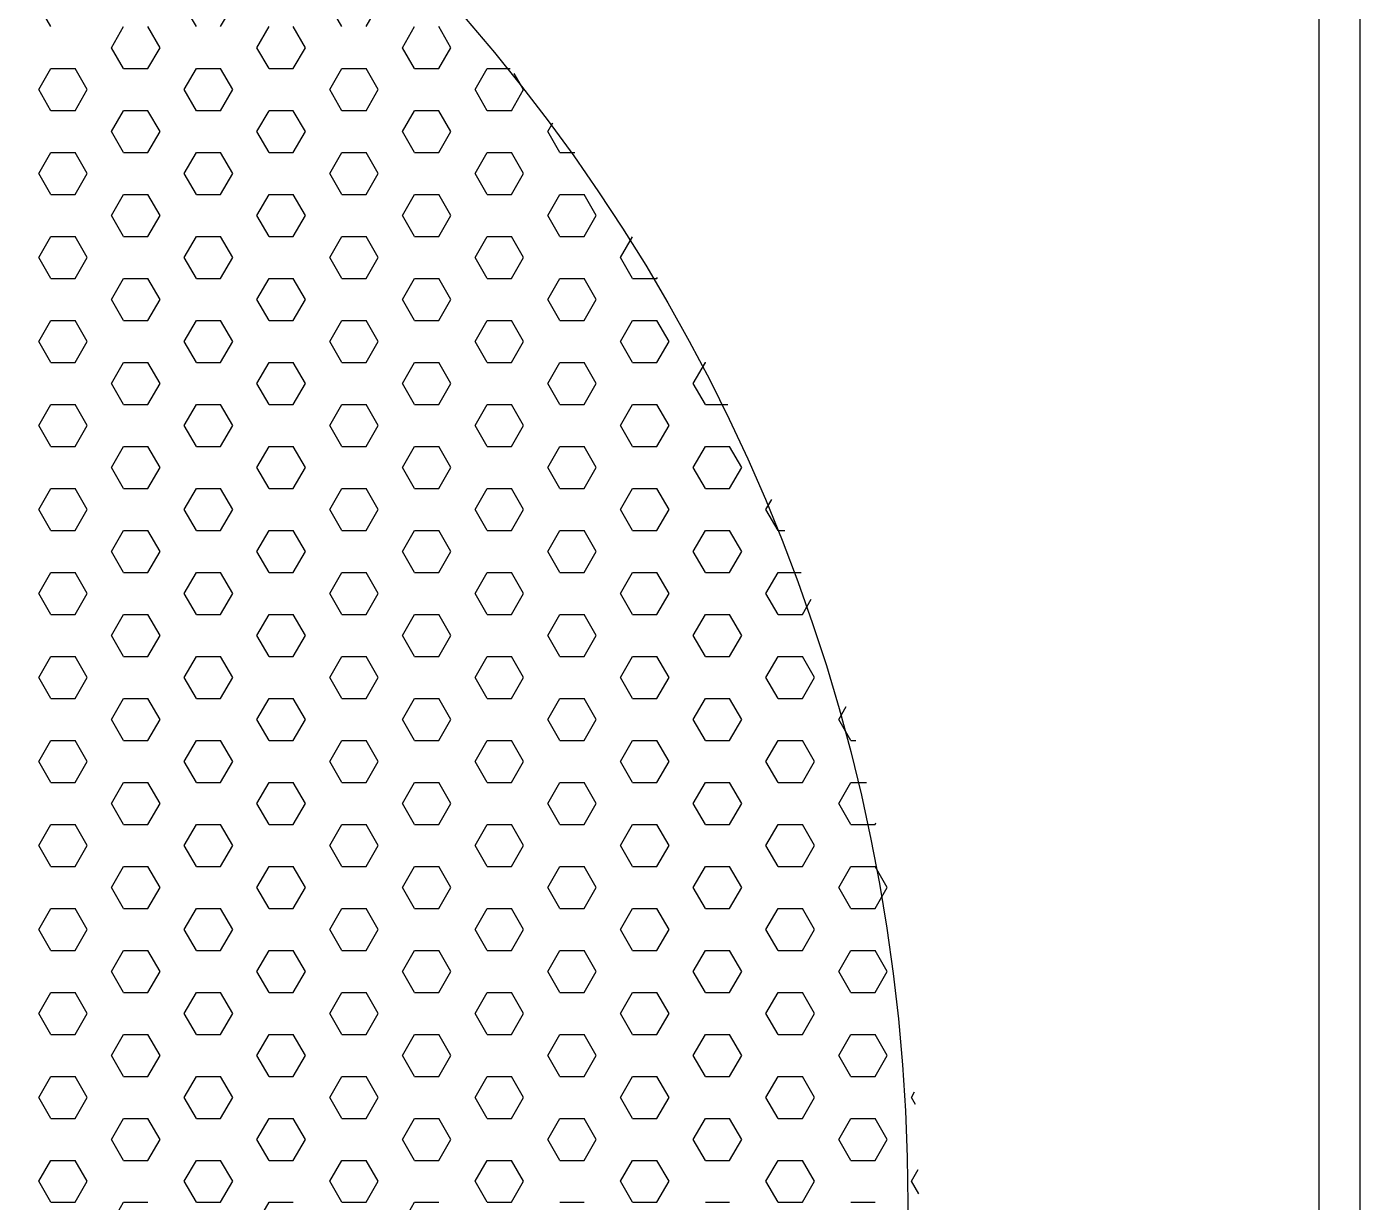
# Model space of a CAD drawing. Header units: millimetres. Extents: x 1464389 to 1998638, y -29162 to 256806.
# Drawn here: x 1540075.19 to 1540109.58, y 124775.66 to 124805.98 of the extents above; entities that cross this region are included whole.
import ezdxf

# ---------------------------------------------------------------- set-up
doc = ezdxf.new("R2010")
doc.units = ezdxf.units.MM
doc.header["$LTSCALE"] = 15
doc.layers.add('LS_DR_Washbasin', color=165, linetype='Continuous')

msp = doc.modelspace()

# ---------------------------------------------------------------- linework, layer by layer
at = {"layer": 'LS_DR_Washbasin'}
for p, q in [((1540109.58, 124717.277), (1540109.58, 124833.967)), ((1540108.515, 124718.343), (1540108.515, 124832.902))]:
    msp.add_line(p, q, dxfattribs=at)
at = {"layer": 'LS_DR_Washbasin', "linetype": 'Continuous'}
for p, q in [((1540075.818, 124805.976), (1540075.506, 124806.517)), ((1540079.568, 124805.976), (1540079.256, 124806.517)), ((1540080.193, 124805.976), (1540080.506, 124806.517)), ((1540083.318, 124805.976), (1540083.006, 124806.517)), ((1540083.943, 124805.976), (1540084.256, 124806.517)), ((1540077.381, 124805.434), (1540077.693, 124805.976)), ((1540078.631, 124805.434), (1540078.318, 124805.976)), ((1540081.131, 124805.434), (1540081.443, 124805.976)), ((1540082.381, 124805.434), (1540082.068, 124805.976)), ((1540084.881, 124805.434), (1540085.193, 124805.976)), ((1540086.131, 124805.434), (1540085.818, 124805.976)), ((1540077.693, 124804.893), (1540077.381, 124805.434)), ((1540078.318, 124804.893), (1540078.631, 124805.434)), ((1540081.443, 124804.893), (1540081.131, 124805.434)), ((1540082.068, 124804.893), (1540082.381, 124805.434)), ((1540085.193, 124804.893), (1540084.881, 124805.434)), ((1540085.818, 124804.893), (1540086.131, 124805.434)), ((1540075.506, 124804.352), (1540075.818, 124804.893)), ((1540075.818, 124804.893), (1540076.443, 124804.893)), ((1540076.756, 124804.352), (1540076.443, 124804.893)), ((1540077.693, 124804.893), (1540078.318, 124804.893)), ((1540079.256, 124804.352), (1540079.568, 124804.893)), ((1540079.568, 124804.893), (1540080.193, 124804.893)), ((1540080.506, 124804.352), (1540080.193, 124804.893)), ((1540081.443, 124804.893), (1540082.068, 124804.893)), ((1540083.006, 124804.352), (1540083.318, 124804.893)), ((1540083.318, 124804.893), (1540083.943, 124804.893)), ((1540084.256, 124804.352), (1540083.943, 124804.893)), ((1540085.193, 124804.893), (1540085.818, 124804.893)), ((1540086.756, 124804.352), (1540087.068, 124804.893)), ((1540087.068, 124804.893), (1540087.664, 124804.893)), ((1540088.006, 124804.352), (1540087.765, 124804.768)), ((1540075.818, 124803.81), (1540075.506, 124804.352)), ((1540076.443, 124803.81), (1540076.756, 124804.352)), ((1540079.568, 124803.81), (1540079.256, 124804.352)), ((1540080.193, 124803.81), (1540080.506, 124804.352)), ((1540083.318, 124803.81), (1540083.006, 124804.352)), ((1540083.943, 124803.81), (1540084.256, 124804.352)), ((1540087.068, 124803.81), (1540086.756, 124804.352)), ((1540087.693, 124803.81), (1540088.006, 124804.352)), ((1540075.818, 124803.811), (1540076.443, 124803.811)), ((1540077.381, 124803.269), (1540077.693, 124803.81)), ((1540077.693, 124803.811), (1540078.318, 124803.811)), ((1540078.631, 124803.269), (1540078.318, 124803.81)), ((1540079.568, 124803.811), (1540080.193, 124803.811)), ((1540081.131, 124803.269), (1540081.443, 124803.81)), ((1540081.443, 124803.811), (1540082.068, 124803.811)), ((1540082.381, 124803.269), (1540082.068, 124803.81)), ((1540083.318, 124803.811), (1540083.943, 124803.811)), ((1540084.881, 124803.269), (1540085.193, 124803.81)), ((1540085.193, 124803.811), (1540085.818, 124803.811)), ((1540086.131, 124803.269), (1540085.818, 124803.81)), ((1540087.068, 124803.811), (1540087.693, 124803.811)), ((1540088.631, 124803.269), (1540088.762, 124803.496)), ((1540077.693, 124802.728), (1540077.381, 124803.269)), ((1540078.318, 124802.728), (1540078.631, 124803.269)), ((1540081.443, 124802.728), (1540081.131, 124803.269)), ((1540082.068, 124802.728), (1540082.381, 124803.269)), ((1540085.193, 124802.728), (1540084.881, 124803.269)), ((1540085.818, 124802.728), (1540086.131, 124803.269)), ((1540088.943, 124802.728), (1540088.631, 124803.269)), ((1540075.506, 124802.187), (1540075.818, 124802.728)), ((1540075.818, 124802.728), (1540076.443, 124802.728)), ((1540076.756, 124802.187), (1540076.443, 124802.728)), ((1540077.693, 124802.728), (1540078.318, 124802.728)), ((1540079.256, 124802.187), (1540079.568, 124802.728)), ((1540079.568, 124802.728), (1540080.193, 124802.728)), ((1540080.506, 124802.187), (1540080.193, 124802.728)), ((1540081.443, 124802.728), (1540082.068, 124802.728)), ((1540083.006, 124802.187), (1540083.318, 124802.728)), ((1540083.318, 124802.728), (1540083.943, 124802.728)), ((1540084.256, 124802.187), (1540083.943, 124802.728)), ((1540085.193, 124802.728), (1540085.818, 124802.728)), ((1540086.756, 124802.187), (1540087.068, 124802.728)), ((1540087.068, 124802.728), (1540087.693, 124802.728)), ((1540088.006, 124802.187), (1540087.693, 124802.728)), ((1540088.943, 124802.728), (1540089.33, 124802.728)), ((1540075.818, 124801.645), (1540075.506, 124802.187)), ((1540076.443, 124801.645), (1540076.756, 124802.187)), ((1540079.568, 124801.645), (1540079.256, 124802.187)), ((1540080.193, 124801.645), (1540080.506, 124802.187)), ((1540083.318, 124801.645), (1540083.006, 124802.187)), ((1540083.943, 124801.645), (1540084.256, 124802.187)), ((1540087.068, 124801.645), (1540086.756, 124802.187)), ((1540087.693, 124801.645), (1540088.006, 124802.187)), ((1540075.818, 124801.645), (1540076.443, 124801.645)), ((1540077.381, 124801.104), (1540077.693, 124801.645)), ((1540077.693, 124801.645), (1540078.318, 124801.645)), ((1540078.631, 124801.104), (1540078.318, 124801.645)), ((1540079.568, 124801.645), (1540080.193, 124801.645)), ((1540081.131, 124801.104), (1540081.443, 124801.645)), ((1540081.443, 124801.645), (1540082.068, 124801.645)), ((1540082.381, 124801.104), (1540082.068, 124801.645)), ((1540083.318, 124801.645), (1540083.943, 124801.645)), ((1540084.881, 124801.104), (1540085.193, 124801.645)), ((1540085.193, 124801.645), (1540085.818, 124801.645)), ((1540086.131, 124801.104), (1540085.818, 124801.645)), ((1540087.068, 124801.645), (1540087.693, 124801.645)), ((1540088.631, 124801.104), (1540088.943, 124801.645)), ((1540088.943, 124801.645), (1540089.568, 124801.645)), ((1540089.881, 124801.104), (1540089.568, 124801.645)), ((1540077.693, 124800.563), (1540077.381, 124801.104)), ((1540078.318, 124800.563), (1540078.631, 124801.104)), ((1540081.443, 124800.563), (1540081.131, 124801.104)), ((1540082.068, 124800.563), (1540082.381, 124801.104)), ((1540085.193, 124800.563), (1540084.881, 124801.104)), ((1540085.818, 124800.563), (1540086.131, 124801.104)), ((1540088.943, 124800.563), (1540088.631, 124801.104)), ((1540089.568, 124800.563), (1540089.881, 124801.104)), ((1540075.506, 124800.022), (1540075.818, 124800.563)), ((1540075.818, 124800.563), (1540076.443, 124800.563)), ((1540076.756, 124800.022), (1540076.443, 124800.563)), ((1540077.693, 124800.563), (1540078.318, 124800.563)), ((1540079.256, 124800.022), (1540079.568, 124800.563)), ((1540079.568, 124800.563), (1540080.193, 124800.563)), ((1540080.506, 124800.022), (1540080.193, 124800.563)), ((1540081.443, 124800.563), (1540082.068, 124800.563)), ((1540083.006, 124800.022), (1540083.318, 124800.563)), ((1540083.318, 124800.563), (1540083.943, 124800.563)), ((1540084.256, 124800.022), (1540083.943, 124800.563)), ((1540085.193, 124800.563), (1540085.818, 124800.563)), ((1540086.756, 124800.022), (1540087.068, 124800.563)), ((1540087.068, 124800.563), (1540087.693, 124800.563)), ((1540088.006, 124800.022), (1540087.693, 124800.563)), ((1540088.943, 124800.563), (1540089.568, 124800.563)), ((1540090.506, 124800.022), (1540090.813, 124800.553)), ((1540075.818, 124799.48), (1540075.506, 124800.022)), ((1540076.443, 124799.48), (1540076.756, 124800.022)), ((1540079.568, 124799.48), (1540079.256, 124800.022)), ((1540080.193, 124799.48), (1540080.506, 124800.022)), ((1540083.318, 124799.48), (1540083.006, 124800.022)), ((1540083.943, 124799.48), (1540084.256, 124800.022)), ((1540087.068, 124799.48), (1540086.756, 124800.022)), ((1540087.693, 124799.48), (1540088.006, 124800.022)), ((1540090.818, 124799.48), (1540090.506, 124800.022)), ((1540091.443, 124799.48), (1540091.461, 124799.511)), ((1540075.818, 124799.48), (1540076.443, 124799.48)), ((1540077.381, 124798.939), (1540077.693, 124799.48)), ((1540077.693, 124799.48), (1540078.318, 124799.48)), ((1540078.631, 124798.939), (1540078.318, 124799.48)), ((1540079.568, 124799.48), (1540080.193, 124799.48)), ((1540081.131, 124798.939), (1540081.443, 124799.48)), ((1540081.443, 124799.48), (1540082.068, 124799.48)), ((1540082.381, 124798.939), (1540082.068, 124799.48)), ((1540083.318, 124799.48), (1540083.943, 124799.48)), ((1540084.881, 124798.939), (1540085.193, 124799.48)), ((1540085.193, 124799.48), (1540085.818, 124799.48)), ((1540086.131, 124798.939), (1540085.818, 124799.48)), ((1540087.068, 124799.48), (1540087.693, 124799.48)), ((1540088.631, 124798.939), (1540088.943, 124799.48)), ((1540088.943, 124799.48), (1540089.568, 124799.48)), ((1540089.881, 124798.939), (1540089.568, 124799.48)), ((1540090.818, 124799.48), (1540091.443, 124799.48)), ((1540077.693, 124798.398), (1540077.381, 124798.939)), ((1540078.318, 124798.398), (1540078.631, 124798.939)), ((1540081.443, 124798.398), (1540081.131, 124798.939)), ((1540082.068, 124798.398), (1540082.381, 124798.939)), ((1540085.193, 124798.398), (1540084.881, 124798.939)), ((1540085.818, 124798.398), (1540086.131, 124798.939)), ((1540088.943, 124798.398), (1540088.631, 124798.939)), ((1540089.568, 124798.398), (1540089.881, 124798.939)), ((1540075.506, 124797.857), (1540075.818, 124798.398)), ((1540075.818, 124798.398), (1540076.443, 124798.398)), ((1540076.756, 124797.857), (1540076.443, 124798.398)), ((1540077.693, 124798.398), (1540078.318, 124798.398)), ((1540079.256, 124797.857), (1540079.568, 124798.398)), ((1540079.568, 124798.398), (1540080.193, 124798.398)), ((1540080.506, 124797.857), (1540080.193, 124798.398)), ((1540081.443, 124798.398), (1540082.068, 124798.398)), ((1540083.006, 124797.857), (1540083.318, 124798.398)), ((1540083.318, 124798.398), (1540083.943, 124798.398)), ((1540084.256, 124797.857), (1540083.943, 124798.398)), ((1540085.193, 124798.398), (1540085.818, 124798.398)), ((1540086.756, 124797.857), (1540087.068, 124798.398)), ((1540087.068, 124798.398), (1540087.693, 124798.398)), ((1540088.006, 124797.857), (1540087.693, 124798.398)), ((1540088.943, 124798.398), (1540089.568, 124798.398)), ((1540090.506, 124797.857), (1540090.818, 124798.398)), ((1540090.818, 124798.398), (1540091.443, 124798.398)), ((1540091.756, 124797.857), (1540091.443, 124798.398)), ((1540075.818, 124797.315), (1540075.506, 124797.857)), ((1540076.443, 124797.315), (1540076.756, 124797.857)), ((1540079.568, 124797.315), (1540079.256, 124797.857)), ((1540080.193, 124797.315), (1540080.506, 124797.857)), ((1540083.318, 124797.315), (1540083.006, 124797.857)), ((1540083.943, 124797.315), (1540084.256, 124797.857)), ((1540087.068, 124797.315), (1540086.756, 124797.857)), ((1540087.693, 124797.315), (1540088.006, 124797.857)), ((1540090.818, 124797.315), (1540090.506, 124797.857)), ((1540091.443, 124797.315), (1540091.756, 124797.857)), ((1540075.818, 124797.315), (1540076.443, 124797.315)), ((1540077.381, 124796.774), (1540077.693, 124797.315)), ((1540077.693, 124797.315), (1540078.318, 124797.315)), ((1540078.631, 124796.774), (1540078.318, 124797.315)), ((1540079.568, 124797.315), (1540080.193, 124797.315)), ((1540081.131, 124796.774), (1540081.443, 124797.315)), ((1540081.443, 124797.315), (1540082.068, 124797.315)), ((1540082.381, 124796.774), (1540082.068, 124797.315)), ((1540083.318, 124797.315), (1540083.943, 124797.315)), ((1540084.881, 124796.774), (1540085.193, 124797.315)), ((1540085.193, 124797.315), (1540085.818, 124797.315)), ((1540086.131, 124796.774), (1540085.818, 124797.315)), ((1540087.068, 124797.315), (1540087.693, 124797.315)), ((1540088.631, 124796.774), (1540088.943, 124797.315)), ((1540088.943, 124797.315), (1540089.568, 124797.315)), ((1540089.881, 124796.774), (1540089.568, 124797.315)), ((1540090.818, 124797.315), (1540091.443, 124797.315)), ((1540092.381, 124796.774), (1540092.693, 124797.315)), ((1540092.693, 124797.315), (1540092.709, 124797.315)), ((1540077.693, 124796.233), (1540077.381, 124796.774)), ((1540078.318, 124796.233), (1540078.631, 124796.774)), ((1540081.443, 124796.233), (1540081.131, 124796.774)), ((1540082.068, 124796.233), (1540082.381, 124796.774)), ((1540085.193, 124796.233), (1540084.881, 124796.774)), ((1540085.818, 124796.233), (1540086.131, 124796.774)), ((1540088.943, 124796.233), (1540088.631, 124796.774)), ((1540089.568, 124796.233), (1540089.881, 124796.774)), ((1540092.693, 124796.233), (1540092.381, 124796.774)), ((1540075.506, 124795.691), (1540075.818, 124796.233)), ((1540075.818, 124796.233), (1540076.443, 124796.233)), ((1540076.756, 124795.691), (1540076.443, 124796.233)), ((1540077.693, 124796.233), (1540078.318, 124796.233)), ((1540079.256, 124795.691), (1540079.568, 124796.233)), ((1540079.568, 124796.233), (1540080.193, 124796.233)), ((1540080.506, 124795.691), (1540080.193, 124796.233)), ((1540081.443, 124796.233), (1540082.068, 124796.233)), ((1540083.006, 124795.691), (1540083.318, 124796.233)), ((1540083.318, 124796.233), (1540083.943, 124796.233)), ((1540084.256, 124795.691), (1540083.943, 124796.233)), ((1540085.193, 124796.233), (1540085.818, 124796.233)), ((1540086.756, 124795.691), (1540087.068, 124796.233)), ((1540087.068, 124796.233), (1540087.693, 124796.233)), ((1540088.006, 124795.691), (1540087.693, 124796.233)), ((1540088.943, 124796.233), (1540089.568, 124796.233)), ((1540090.506, 124795.691), (1540090.818, 124796.233)), ((1540090.818, 124796.233), (1540091.443, 124796.233)), ((1540091.756, 124795.691), (1540091.443, 124796.233)), ((1540092.693, 124796.233), (1540093.268, 124796.233)), ((1540075.818, 124795.15), (1540075.506, 124795.691)), ((1540076.443, 124795.15), (1540076.756, 124795.691)), ((1540079.568, 124795.15), (1540079.256, 124795.691)), ((1540080.193, 124795.15), (1540080.506, 124795.691)), ((1540083.318, 124795.15), (1540083.006, 124795.691)), ((1540083.943, 124795.15), (1540084.256, 124795.691)), ((1540087.068, 124795.15), (1540086.756, 124795.691)), ((1540087.693, 124795.15), (1540088.006, 124795.691)), ((1540090.818, 124795.15), (1540090.506, 124795.691)), ((1540091.443, 124795.15), (1540091.756, 124795.691)), ((1540075.818, 124795.15), (1540076.443, 124795.15)), ((1540077.381, 124794.609), (1540077.693, 124795.15)), ((1540077.693, 124795.15), (1540078.318, 124795.15)), ((1540078.631, 124794.609), (1540078.318, 124795.15)), ((1540079.568, 124795.15), (1540080.193, 124795.15)), ((1540081.131, 124794.609), (1540081.443, 124795.15)), ((1540081.443, 124795.15), (1540082.068, 124795.15)), ((1540082.381, 124794.609), (1540082.068, 124795.15)), ((1540083.318, 124795.15), (1540083.943, 124795.15)), ((1540084.881, 124794.609), (1540085.193, 124795.15)), ((1540085.193, 124795.15), (1540085.818, 124795.15)), ((1540086.131, 124794.609), (1540085.818, 124795.15)), ((1540087.068, 124795.15), (1540087.693, 124795.15)), ((1540088.631, 124794.609), (1540088.943, 124795.15)), ((1540088.943, 124795.15), (1540089.568, 124795.15)), ((1540089.881, 124794.609), (1540089.568, 124795.15)), ((1540090.818, 124795.15), (1540091.443, 124795.15)), ((1540092.381, 124794.609), (1540092.693, 124795.15)), ((1540092.693, 124795.15), (1540093.318, 124795.15)), ((1540093.631, 124794.609), (1540093.318, 124795.15)), ((1540077.693, 124794.068), (1540077.381, 124794.609)), ((1540078.318, 124794.068), (1540078.631, 124794.609)), ((1540081.443, 124794.068), (1540081.131, 124794.609)), ((1540082.068, 124794.068), (1540082.381, 124794.609)), ((1540085.193, 124794.068), (1540084.881, 124794.609)), ((1540085.818, 124794.068), (1540086.131, 124794.609)), ((1540088.943, 124794.068), (1540088.631, 124794.609)), ((1540089.568, 124794.068), (1540089.881, 124794.609)), ((1540092.693, 124794.068), (1540092.381, 124794.609)), ((1540093.318, 124794.068), (1540093.631, 124794.609)), ((1540075.506, 124793.526), (1540075.818, 124794.068)), ((1540075.818, 124794.068), (1540076.443, 124794.068)), ((1540076.756, 124793.526), (1540076.443, 124794.068)), ((1540077.693, 124794.068), (1540078.318, 124794.068)), ((1540079.256, 124793.526), (1540079.568, 124794.068)), ((1540079.568, 124794.068), (1540080.193, 124794.068)), ((1540080.506, 124793.526), (1540080.193, 124794.068)), ((1540081.443, 124794.068), (1540082.068, 124794.068)), ((1540083.006, 124793.526), (1540083.318, 124794.068)), ((1540083.318, 124794.068), (1540083.943, 124794.068)), ((1540084.256, 124793.526), (1540083.943, 124794.068)), ((1540085.193, 124794.068), (1540085.818, 124794.068)), ((1540086.756, 124793.526), (1540087.068, 124794.068)), ((1540087.068, 124794.068), (1540087.693, 124794.068)), ((1540088.006, 124793.526), (1540087.693, 124794.068)), ((1540088.943, 124794.068), (1540089.568, 124794.068)), ((1540090.506, 124793.526), (1540090.818, 124794.068)), ((1540090.818, 124794.068), (1540091.443, 124794.068)), ((1540091.756, 124793.526), (1540091.443, 124794.068)), ((1540092.693, 124794.068), (1540093.318, 124794.068)), ((1540094.256, 124793.526), (1540094.405, 124793.785)), ((1540075.818, 124792.985), (1540075.506, 124793.526)), ((1540076.443, 124792.985), (1540076.756, 124793.526)), ((1540079.568, 124792.985), (1540079.256, 124793.526)), ((1540080.193, 124792.985), (1540080.506, 124793.526)), ((1540083.318, 124792.985), (1540083.006, 124793.526)), ((1540083.943, 124792.985), (1540084.256, 124793.526)), ((1540087.068, 124792.985), (1540086.756, 124793.526)), ((1540087.693, 124792.985), (1540088.006, 124793.526)), ((1540090.818, 124792.985), (1540090.506, 124793.526)), ((1540091.443, 124792.985), (1540091.756, 124793.526)), ((1540094.568, 124792.985), (1540094.256, 124793.526)), ((1540075.818, 124792.985), (1540076.443, 124792.985)), ((1540077.381, 124792.444), (1540077.693, 124792.985)), ((1540077.693, 124792.985), (1540078.318, 124792.985)), ((1540078.631, 124792.444), (1540078.318, 124792.985)), ((1540079.568, 124792.985), (1540080.193, 124792.985)), ((1540081.131, 124792.444), (1540081.443, 124792.985)), ((1540081.443, 124792.985), (1540082.068, 124792.985)), ((1540082.381, 124792.444), (1540082.068, 124792.985)), ((1540083.318, 124792.985), (1540083.943, 124792.985)), ((1540084.881, 124792.444), (1540085.193, 124792.985)), ((1540085.193, 124792.985), (1540085.818, 124792.985)), ((1540086.131, 124792.444), (1540085.818, 124792.985)), ((1540087.068, 124792.985), (1540087.693, 124792.985)), ((1540088.631, 124792.444), (1540088.943, 124792.985)), ((1540088.943, 124792.985), (1540089.568, 124792.985)), ((1540089.881, 124792.444), (1540089.568, 124792.985)), ((1540090.818, 124792.985), (1540091.443, 124792.985)), ((1540092.381, 124792.444), (1540092.693, 124792.985)), ((1540092.693, 124792.985), (1540093.318, 124792.985)), ((1540093.631, 124792.444), (1540093.318, 124792.985)), ((1540094.568, 124792.985), (1540094.74, 124792.985)), ((1540077.693, 124791.903), (1540077.381, 124792.444)), ((1540078.318, 124791.903), (1540078.631, 124792.444)), ((1540081.443, 124791.903), (1540081.131, 124792.444)), ((1540082.068, 124791.903), (1540082.381, 124792.444)), ((1540085.193, 124791.903), (1540084.881, 124792.444)), ((1540085.818, 124791.903), (1540086.131, 124792.444)), ((1540088.943, 124791.903), (1540088.631, 124792.444)), ((1540089.568, 124791.903), (1540089.881, 124792.444)), ((1540092.693, 124791.903), (1540092.381, 124792.444)), ((1540093.318, 124791.903), (1540093.631, 124792.444)), ((1540075.506, 124791.361), (1540075.818, 124791.903)), ((1540075.818, 124791.903), (1540076.443, 124791.903)), ((1540076.756, 124791.361), (1540076.443, 124791.903)), ((1540077.693, 124791.903), (1540078.318, 124791.903)), ((1540079.256, 124791.361), (1540079.568, 124791.903)), ((1540079.568, 124791.903), (1540080.193, 124791.903)), ((1540080.506, 124791.361), (1540080.193, 124791.903)), ((1540081.443, 124791.903), (1540082.068, 124791.903)), ((1540083.006, 124791.361), (1540083.318, 124791.903)), ((1540083.318, 124791.903), (1540083.943, 124791.903)), ((1540084.256, 124791.361), (1540083.943, 124791.903)), ((1540085.193, 124791.903), (1540085.818, 124791.903)), ((1540086.756, 124791.361), (1540087.068, 124791.903)), ((1540087.068, 124791.903), (1540087.693, 124791.903)), ((1540088.006, 124791.361), (1540087.693, 124791.903)), ((1540088.943, 124791.903), (1540089.568, 124791.903)), ((1540090.506, 124791.361), (1540090.818, 124791.903)), ((1540090.818, 124791.903), (1540091.443, 124791.903)), ((1540091.756, 124791.361), (1540091.443, 124791.903)), ((1540092.693, 124791.903), (1540093.318, 124791.903)), ((1540094.256, 124791.361), (1540094.568, 124791.903)), ((1540094.568, 124791.903), (1540095.166, 124791.903)), ((1540075.818, 124790.82), (1540075.506, 124791.361)), ((1540076.443, 124790.82), (1540076.756, 124791.361)), ((1540079.568, 124790.82), (1540079.256, 124791.361)), ((1540080.193, 124790.82), (1540080.506, 124791.361)), ((1540083.318, 124790.82), (1540083.006, 124791.361)), ((1540083.943, 124790.82), (1540084.256, 124791.361)), ((1540087.068, 124790.82), (1540086.756, 124791.361)), ((1540087.693, 124790.82), (1540088.006, 124791.361)), ((1540090.818, 124790.82), (1540090.506, 124791.361)), ((1540091.443, 124790.82), (1540091.756, 124791.361)), ((1540094.568, 124790.82), (1540094.256, 124791.361)), ((1540095.193, 124790.82), (1540095.421, 124791.214)), ((1540075.818, 124790.82), (1540076.443, 124790.82)), ((1540077.381, 124790.279), (1540077.693, 124790.82)), ((1540077.693, 124790.82), (1540078.318, 124790.82)), ((1540078.631, 124790.279), (1540078.318, 124790.82)), ((1540079.568, 124790.82), (1540080.193, 124790.82)), ((1540081.131, 124790.279), (1540081.443, 124790.82)), ((1540081.443, 124790.82), (1540082.068, 124790.82)), ((1540082.381, 124790.279), (1540082.068, 124790.82)), ((1540083.318, 124790.82), (1540083.943, 124790.82)), ((1540084.881, 124790.279), (1540085.193, 124790.82)), ((1540085.193, 124790.82), (1540085.818, 124790.82)), ((1540086.131, 124790.279), (1540085.818, 124790.82)), ((1540087.068, 124790.82), (1540087.693, 124790.82)), ((1540088.631, 124790.279), (1540088.943, 124790.82)), ((1540088.943, 124790.82), (1540089.568, 124790.82)), ((1540089.881, 124790.279), (1540089.568, 124790.82)), ((1540090.818, 124790.82), (1540091.443, 124790.82)), ((1540092.381, 124790.279), (1540092.693, 124790.82)), ((1540092.693, 124790.82), (1540093.318, 124790.82)), ((1540093.631, 124790.279), (1540093.318, 124790.82)), ((1540094.568, 124790.82), (1540095.193, 124790.82)), ((1540077.693, 124789.738), (1540077.381, 124790.279)), ((1540078.318, 124789.738), (1540078.631, 124790.279)), ((1540081.443, 124789.738), (1540081.131, 124790.279)), ((1540082.068, 124789.738), (1540082.381, 124790.279)), ((1540085.193, 124789.738), (1540084.881, 124790.279)), ((1540085.818, 124789.738), (1540086.131, 124790.279)), ((1540088.943, 124789.738), (1540088.631, 124790.279)), ((1540089.568, 124789.738), (1540089.881, 124790.279)), ((1540092.693, 124789.738), (1540092.381, 124790.279)), ((1540093.318, 124789.738), (1540093.631, 124790.279)), ((1540075.506, 124789.196), (1540075.818, 124789.738)), ((1540075.818, 124789.738), (1540076.443, 124789.738)), ((1540076.756, 124789.196), (1540076.443, 124789.738)), ((1540077.693, 124789.738), (1540078.318, 124789.738)), ((1540079.256, 124789.196), (1540079.568, 124789.738)), ((1540079.568, 124789.738), (1540080.193, 124789.738)), ((1540080.506, 124789.196), (1540080.193, 124789.738)), ((1540081.443, 124789.738), (1540082.068, 124789.738)), ((1540083.006, 124789.196), (1540083.318, 124789.738)), ((1540083.318, 124789.738), (1540083.943, 124789.738)), ((1540084.256, 124789.196), (1540083.943, 124789.738)), ((1540085.193, 124789.738), (1540085.818, 124789.738)), ((1540086.756, 124789.196), (1540087.068, 124789.738)), ((1540087.068, 124789.738), (1540087.693, 124789.738)), ((1540088.006, 124789.196), (1540087.693, 124789.738)), ((1540088.943, 124789.738), (1540089.568, 124789.738)), ((1540090.506, 124789.196), (1540090.818, 124789.738)), ((1540090.818, 124789.738), (1540091.443, 124789.738)), ((1540091.756, 124789.196), (1540091.443, 124789.738)), ((1540092.693, 124789.738), (1540093.318, 124789.738)), ((1540094.256, 124789.196), (1540094.568, 124789.738)), ((1540094.568, 124789.738), (1540095.193, 124789.738)), ((1540095.506, 124789.196), (1540095.193, 124789.738)), ((1540075.818, 124788.655), (1540075.506, 124789.196)), ((1540076.443, 124788.655), (1540076.756, 124789.196)), ((1540079.568, 124788.655), (1540079.256, 124789.196)), ((1540080.193, 124788.655), (1540080.506, 124789.196)), ((1540083.318, 124788.655), (1540083.006, 124789.196)), ((1540083.943, 124788.655), (1540084.256, 124789.196)), ((1540087.068, 124788.655), (1540086.756, 124789.196)), ((1540087.693, 124788.655), (1540088.006, 124789.196)), ((1540090.818, 124788.655), (1540090.506, 124789.196)), ((1540091.443, 124788.655), (1540091.756, 124789.196)), ((1540094.568, 124788.655), (1540094.256, 124789.196)), ((1540095.193, 124788.655), (1540095.506, 124789.196)), ((1540075.818, 124788.655), (1540076.443, 124788.655)), ((1540077.381, 124788.114), (1540077.693, 124788.655)), ((1540077.693, 124788.655), (1540078.318, 124788.655)), ((1540078.631, 124788.114), (1540078.318, 124788.655)), ((1540079.568, 124788.655), (1540080.193, 124788.655)), ((1540081.131, 124788.114), (1540081.443, 124788.655)), ((1540081.443, 124788.655), (1540082.068, 124788.655)), ((1540082.381, 124788.114), (1540082.068, 124788.655)), ((1540083.318, 124788.655), (1540083.943, 124788.655)), ((1540084.881, 124788.114), (1540085.193, 124788.655)), ((1540085.193, 124788.655), (1540085.818, 124788.655)), ((1540086.131, 124788.114), (1540085.818, 124788.655)), ((1540087.068, 124788.655), (1540087.693, 124788.655)), ((1540088.631, 124788.114), (1540088.943, 124788.655)), ((1540088.943, 124788.655), (1540089.568, 124788.655)), ((1540089.881, 124788.114), (1540089.568, 124788.655)), ((1540090.818, 124788.655), (1540091.443, 124788.655)), ((1540092.381, 124788.114), (1540092.693, 124788.655)), ((1540092.693, 124788.655), (1540093.318, 124788.655)), ((1540093.631, 124788.114), (1540093.318, 124788.655)), ((1540094.568, 124788.655), (1540095.193, 124788.655)), ((1540096.131, 124788.114), (1540096.323, 124788.447)), ((1540077.693, 124787.573), (1540077.381, 124788.114)), ((1540078.318, 124787.573), (1540078.631, 124788.114)), ((1540081.443, 124787.573), (1540081.131, 124788.114)), ((1540082.068, 124787.573), (1540082.381, 124788.114)), ((1540085.193, 124787.573), (1540084.881, 124788.114)), ((1540085.818, 124787.573), (1540086.131, 124788.114)), ((1540088.943, 124787.573), (1540088.631, 124788.114)), ((1540089.568, 124787.573), (1540089.881, 124788.114)), ((1540092.693, 124787.573), (1540092.381, 124788.114)), ((1540093.318, 124787.573), (1540093.631, 124788.114)), ((1540096.443, 124787.573), (1540096.131, 124788.114)), ((1540075.506, 124787.031), (1540075.818, 124787.573)), ((1540075.818, 124787.573), (1540076.443, 124787.573)), ((1540076.756, 124787.031), (1540076.443, 124787.573)), ((1540077.693, 124787.573), (1540078.318, 124787.573)), ((1540079.256, 124787.031), (1540079.568, 124787.573)), ((1540079.568, 124787.573), (1540080.193, 124787.573)), ((1540080.506, 124787.031), (1540080.193, 124787.573)), ((1540081.443, 124787.573), (1540082.068, 124787.573)), ((1540083.006, 124787.031), (1540083.318, 124787.573)), ((1540083.318, 124787.573), (1540083.943, 124787.573)), ((1540084.256, 124787.031), (1540083.943, 124787.573)), ((1540085.193, 124787.573), (1540085.818, 124787.573)), ((1540086.756, 124787.031), (1540087.068, 124787.573)), ((1540087.068, 124787.573), (1540087.693, 124787.573)), ((1540088.006, 124787.031), (1540087.693, 124787.573)), ((1540088.943, 124787.573), (1540089.568, 124787.573)), ((1540090.506, 124787.031), (1540090.818, 124787.573)), ((1540090.818, 124787.573), (1540091.443, 124787.573)), ((1540091.756, 124787.031), (1540091.443, 124787.573)), ((1540092.693, 124787.573), (1540093.318, 124787.573)), ((1540094.256, 124787.031), (1540094.568, 124787.573)), ((1540094.568, 124787.573), (1540095.193, 124787.573)), ((1540095.506, 124787.031), (1540095.193, 124787.573)), ((1540096.443, 124787.573), (1540096.57, 124787.573)), ((1540075.818, 124786.49), (1540075.506, 124787.031)), ((1540076.443, 124786.49), (1540076.756, 124787.031)), ((1540079.568, 124786.49), (1540079.256, 124787.031)), ((1540080.193, 124786.49), (1540080.506, 124787.031)), ((1540083.318, 124786.49), (1540083.006, 124787.031)), ((1540083.943, 124786.49), (1540084.256, 124787.031)), ((1540087.068, 124786.49), (1540086.756, 124787.031)), ((1540087.693, 124786.49), (1540088.006, 124787.031)), ((1540090.818, 124786.49), (1540090.506, 124787.031)), ((1540091.443, 124786.49), (1540091.756, 124787.031)), ((1540094.568, 124786.49), (1540094.256, 124787.031)), ((1540095.193, 124786.49), (1540095.506, 124787.031)), ((1540075.818, 124786.49), (1540076.443, 124786.49)), ((1540077.381, 124785.949), (1540077.693, 124786.49)), ((1540077.693, 124786.49), (1540078.318, 124786.49)), ((1540078.631, 124785.949), (1540078.318, 124786.49)), ((1540079.568, 124786.49), (1540080.193, 124786.49)), ((1540081.131, 124785.949), (1540081.443, 124786.49)), ((1540081.443, 124786.49), (1540082.068, 124786.49)), ((1540082.381, 124785.949), (1540082.068, 124786.49)), ((1540083.318, 124786.49), (1540083.943, 124786.49)), ((1540084.881, 124785.949), (1540085.193, 124786.49)), ((1540085.193, 124786.49), (1540085.818, 124786.49)), ((1540086.131, 124785.949), (1540085.818, 124786.49)), ((1540087.068, 124786.49), (1540087.693, 124786.49)), ((1540088.631, 124785.949), (1540088.943, 124786.49)), ((1540088.943, 124786.49), (1540089.568, 124786.49)), ((1540089.881, 124785.949), (1540089.568, 124786.49)), ((1540090.818, 124786.49), (1540091.443, 124786.49)), ((1540092.381, 124785.949), (1540092.693, 124786.49)), ((1540092.693, 124786.49), (1540093.318, 124786.49)), ((1540093.631, 124785.949), (1540093.318, 124786.49)), ((1540094.568, 124786.49), (1540095.193, 124786.49)), ((1540096.131, 124785.949), (1540096.443, 124786.49)), ((1540096.443, 124786.49), (1540096.849, 124786.49)), ((1540077.693, 124785.407), (1540077.381, 124785.949)), ((1540078.318, 124785.407), (1540078.631, 124785.949)), ((1540081.443, 124785.407), (1540081.131, 124785.949)), ((1540082.068, 124785.407), (1540082.381, 124785.949)), ((1540085.193, 124785.407), (1540084.881, 124785.949)), ((1540085.818, 124785.407), (1540086.131, 124785.949)), ((1540088.943, 124785.407), (1540088.631, 124785.949)), ((1540089.568, 124785.407), (1540089.881, 124785.949)), ((1540092.693, 124785.407), (1540092.381, 124785.949)), ((1540093.318, 124785.407), (1540093.631, 124785.949)), ((1540096.443, 124785.407), (1540096.131, 124785.949)), ((1540075.506, 124784.866), (1540075.818, 124785.407)), ((1540075.818, 124785.407), (1540076.443, 124785.407)), ((1540076.756, 124784.866), (1540076.443, 124785.407)), ((1540077.693, 124785.407), (1540078.318, 124785.407)), ((1540079.256, 124784.866), (1540079.568, 124785.407)), ((1540079.568, 124785.407), (1540080.193, 124785.407)), ((1540080.506, 124784.866), (1540080.193, 124785.407)), ((1540081.443, 124785.407), (1540082.068, 124785.407)), ((1540083.006, 124784.866), (1540083.318, 124785.407)), ((1540083.318, 124785.407), (1540083.943, 124785.407)), ((1540084.256, 124784.866), (1540083.943, 124785.407)), ((1540085.193, 124785.407), (1540085.818, 124785.407)), ((1540086.756, 124784.866), (1540087.068, 124785.407)), ((1540087.068, 124785.407), (1540087.693, 124785.407)), ((1540088.006, 124784.866), (1540087.693, 124785.407)), ((1540088.943, 124785.407), (1540089.568, 124785.407)), ((1540090.506, 124784.866), (1540090.818, 124785.407)), ((1540090.818, 124785.407), (1540091.443, 124785.407)), ((1540091.756, 124784.866), (1540091.443, 124785.407)), ((1540092.693, 124785.407), (1540093.318, 124785.407)), ((1540094.256, 124784.866), (1540094.568, 124785.407)), ((1540094.568, 124785.407), (1540095.193, 124785.407)), ((1540095.506, 124784.866), (1540095.193, 124785.407)), ((1540096.443, 124785.407), (1540097.068, 124785.407)), ((1540097.068, 124785.407), (1540097.092, 124785.449)), ((1540075.818, 124784.325), (1540075.506, 124784.866)), ((1540076.443, 124784.325), (1540076.756, 124784.866)), ((1540079.568, 124784.325), (1540079.256, 124784.866)), ((1540080.193, 124784.325), (1540080.506, 124784.866)), ((1540083.318, 124784.325), (1540083.006, 124784.866)), ((1540083.943, 124784.325), (1540084.256, 124784.866)), ((1540087.068, 124784.325), (1540086.756, 124784.866)), ((1540087.693, 124784.325), (1540088.006, 124784.866)), ((1540090.818, 124784.325), (1540090.506, 124784.866)), ((1540091.443, 124784.325), (1540091.756, 124784.866)), ((1540094.568, 124784.325), (1540094.256, 124784.866)), ((1540095.193, 124784.325), (1540095.506, 124784.866)), ((1540075.818, 124784.325), (1540076.443, 124784.325)), ((1540077.381, 124783.784), (1540077.693, 124784.325)), ((1540077.693, 124784.325), (1540078.318, 124784.325)), ((1540078.631, 124783.784), (1540078.318, 124784.325)), ((1540079.568, 124784.325), (1540080.193, 124784.325)), ((1540081.131, 124783.784), (1540081.443, 124784.325)), ((1540081.443, 124784.325), (1540082.068, 124784.325)), ((1540082.381, 124783.784), (1540082.068, 124784.325)), ((1540083.318, 124784.325), (1540083.943, 124784.325)), ((1540084.881, 124783.784), (1540085.193, 124784.325)), ((1540085.193, 124784.325), (1540085.818, 124784.325)), ((1540086.131, 124783.784), (1540085.818, 124784.325)), ((1540087.068, 124784.325), (1540087.693, 124784.325)), ((1540088.631, 124783.784), (1540088.943, 124784.325)), ((1540088.943, 124784.325), (1540089.568, 124784.325)), ((1540089.881, 124783.784), (1540089.568, 124784.325)), ((1540090.818, 124784.325), (1540091.443, 124784.325)), ((1540092.381, 124783.784), (1540092.693, 124784.325)), ((1540092.693, 124784.325), (1540093.318, 124784.325)), ((1540093.631, 124783.784), (1540093.318, 124784.325)), ((1540094.568, 124784.325), (1540095.193, 124784.325)), ((1540096.131, 124783.784), (1540096.443, 124784.325)), ((1540096.443, 124784.325), (1540097.068, 124784.325)), ((1540097.381, 124783.784), (1540097.068, 124784.325)), ((1540077.693, 124783.242), (1540077.381, 124783.784)), ((1540078.318, 124783.242), (1540078.631, 124783.784)), ((1540081.443, 124783.242), (1540081.131, 124783.784)), ((1540082.068, 124783.242), (1540082.381, 124783.784)), ((1540085.193, 124783.242), (1540084.881, 124783.784)), ((1540085.818, 124783.242), (1540086.131, 124783.784)), ((1540088.943, 124783.242), (1540088.631, 124783.784)), ((1540089.568, 124783.242), (1540089.881, 124783.784)), ((1540092.693, 124783.242), (1540092.381, 124783.784)), ((1540093.318, 124783.242), (1540093.631, 124783.784)), ((1540096.443, 124783.242), (1540096.131, 124783.784)), ((1540097.068, 124783.242), (1540097.381, 124783.784)), ((1540075.506, 124782.701), (1540075.818, 124783.242)), ((1540075.818, 124783.242), (1540076.443, 124783.242)), ((1540076.756, 124782.701), (1540076.443, 124783.242)), ((1540077.693, 124783.242), (1540078.318, 124783.242)), ((1540079.256, 124782.701), (1540079.568, 124783.242)), ((1540079.568, 124783.242), (1540080.193, 124783.242)), ((1540080.506, 124782.701), (1540080.193, 124783.242)), ((1540081.443, 124783.242), (1540082.068, 124783.242)), ((1540083.006, 124782.701), (1540083.318, 124783.242)), ((1540083.318, 124783.242), (1540083.943, 124783.242)), ((1540084.256, 124782.701), (1540083.943, 124783.242)), ((1540085.193, 124783.242), (1540085.818, 124783.242)), ((1540086.756, 124782.701), (1540087.068, 124783.242)), ((1540087.068, 124783.242), (1540087.693, 124783.242)), ((1540088.006, 124782.701), (1540087.693, 124783.242)), ((1540088.943, 124783.242), (1540089.568, 124783.242)), ((1540090.506, 124782.701), (1540090.818, 124783.242)), ((1540090.818, 124783.242), (1540091.443, 124783.242)), ((1540091.756, 124782.701), (1540091.443, 124783.242)), ((1540092.693, 124783.242), (1540093.318, 124783.242)), ((1540094.256, 124782.701), (1540094.568, 124783.242)), ((1540094.568, 124783.242), (1540095.193, 124783.242)), ((1540095.506, 124782.701), (1540095.193, 124783.242)), ((1540096.443, 124783.242), (1540097.068, 124783.242)), ((1540075.818, 124782.16), (1540075.506, 124782.701)), ((1540076.443, 124782.16), (1540076.756, 124782.701)), ((1540079.568, 124782.16), (1540079.256, 124782.701)), ((1540080.193, 124782.16), (1540080.506, 124782.701)), ((1540083.318, 124782.16), (1540083.006, 124782.701)), ((1540083.943, 124782.16), (1540084.256, 124782.701)), ((1540087.068, 124782.16), (1540086.756, 124782.701)), ((1540087.693, 124782.16), (1540088.006, 124782.701)), ((1540090.818, 124782.16), (1540090.506, 124782.701)), ((1540091.443, 124782.16), (1540091.756, 124782.701)), ((1540094.568, 124782.16), (1540094.256, 124782.701)), ((1540095.193, 124782.16), (1540095.506, 124782.701)), ((1540075.818, 124782.16), (1540076.443, 124782.16)), ((1540077.381, 124781.619), (1540077.693, 124782.16)), ((1540077.693, 124782.16), (1540078.318, 124782.16)), ((1540078.631, 124781.619), (1540078.318, 124782.16)), ((1540079.568, 124782.16), (1540080.193, 124782.16)), ((1540081.131, 124781.619), (1540081.443, 124782.16)), ((1540081.443, 124782.16), (1540082.068, 124782.16)), ((1540082.381, 124781.619), (1540082.068, 124782.16)), ((1540083.318, 124782.16), (1540083.943, 124782.16)), ((1540084.881, 124781.619), (1540085.193, 124782.16)), ((1540085.193, 124782.16), (1540085.818, 124782.16)), ((1540086.131, 124781.619), (1540085.818, 124782.16)), ((1540087.068, 124782.16), (1540087.693, 124782.16)), ((1540088.631, 124781.619), (1540088.943, 124782.16)), ((1540088.943, 124782.16), (1540089.568, 124782.16)), ((1540089.881, 124781.619), (1540089.568, 124782.16)), ((1540090.818, 124782.16), (1540091.443, 124782.16)), ((1540092.381, 124781.619), (1540092.693, 124782.16)), ((1540092.693, 124782.16), (1540093.318, 124782.16)), ((1540093.631, 124781.619), (1540093.318, 124782.16)), ((1540094.568, 124782.16), (1540095.193, 124782.16)), ((1540096.131, 124781.619), (1540096.443, 124782.16)), ((1540096.443, 124782.16), (1540097.068, 124782.16)), ((1540097.381, 124781.619), (1540097.068, 124782.16)), ((1540077.693, 124781.077), (1540077.381, 124781.619)), ((1540078.318, 124781.077), (1540078.631, 124781.619)), ((1540081.443, 124781.077), (1540081.131, 124781.619)), ((1540082.068, 124781.077), (1540082.381, 124781.619)), ((1540085.193, 124781.077), (1540084.881, 124781.619)), ((1540085.818, 124781.077), (1540086.131, 124781.619)), ((1540088.943, 124781.077), (1540088.631, 124781.619)), ((1540089.568, 124781.077), (1540089.881, 124781.619)), ((1540092.693, 124781.077), (1540092.381, 124781.619)), ((1540093.318, 124781.077), (1540093.631, 124781.619)), ((1540096.443, 124781.077), (1540096.131, 124781.619)), ((1540097.068, 124781.077), (1540097.381, 124781.619)), ((1540075.506, 124780.536), (1540075.818, 124781.077)), ((1540075.818, 124781.077), (1540076.443, 124781.077)), ((1540076.756, 124780.536), (1540076.443, 124781.077)), ((1540077.693, 124781.077), (1540078.318, 124781.077)), ((1540079.256, 124780.536), (1540079.568, 124781.077)), ((1540079.568, 124781.077), (1540080.193, 124781.077)), ((1540080.506, 124780.536), (1540080.193, 124781.077)), ((1540081.443, 124781.077), (1540082.068, 124781.077)), ((1540083.006, 124780.536), (1540083.318, 124781.077)), ((1540083.318, 124781.077), (1540083.943, 124781.077)), ((1540084.256, 124780.536), (1540083.943, 124781.077)), ((1540085.193, 124781.077), (1540085.818, 124781.077)), ((1540086.756, 124780.536), (1540087.068, 124781.077)), ((1540087.068, 124781.077), (1540087.693, 124781.077)), ((1540088.006, 124780.536), (1540087.693, 124781.077)), ((1540088.943, 124781.077), (1540089.568, 124781.077)), ((1540090.506, 124780.536), (1540090.818, 124781.077)), ((1540090.818, 124781.077), (1540091.443, 124781.077)), ((1540091.756, 124780.536), (1540091.443, 124781.077)), ((1540092.693, 124781.077), (1540093.318, 124781.077)), ((1540094.256, 124780.536), (1540094.568, 124781.077)), ((1540094.568, 124781.077), (1540095.193, 124781.077)), ((1540095.506, 124780.536), (1540095.193, 124781.077)), ((1540096.443, 124781.077), (1540097.068, 124781.077)), ((1540075.818, 124779.995), (1540075.506, 124780.536)), ((1540076.443, 124779.995), (1540076.756, 124780.536)), ((1540079.568, 124779.995), (1540079.256, 124780.536)), ((1540080.193, 124779.995), (1540080.506, 124780.536)), ((1540083.318, 124779.995), (1540083.006, 124780.536)), ((1540083.943, 124779.995), (1540084.256, 124780.536)), ((1540087.068, 124779.995), (1540086.756, 124780.536)), ((1540087.693, 124779.995), (1540088.006, 124780.536)), ((1540090.818, 124779.995), (1540090.506, 124780.536)), ((1540091.443, 124779.995), (1540091.756, 124780.536)), ((1540094.568, 124779.995), (1540094.256, 124780.536)), ((1540095.193, 124779.995), (1540095.506, 124780.536)), ((1540075.818, 124779.995), (1540076.443, 124779.995)), ((1540077.381, 124779.454), (1540077.693, 124779.995)), ((1540077.693, 124779.995), (1540078.318, 124779.995)), ((1540078.631, 124779.454), (1540078.318, 124779.995)), ((1540079.568, 124779.995), (1540080.193, 124779.995)), ((1540081.131, 124779.454), (1540081.443, 124779.995)), ((1540081.443, 124779.995), (1540082.068, 124779.995)), ((1540082.381, 124779.454), (1540082.068, 124779.995)), ((1540083.318, 124779.995), (1540083.943, 124779.995)), ((1540084.881, 124779.454), (1540085.193, 124779.995)), ((1540085.193, 124779.995), (1540085.818, 124779.995)), ((1540086.131, 124779.454), (1540085.818, 124779.995)), ((1540087.068, 124779.995), (1540087.693, 124779.995)), ((1540088.631, 124779.454), (1540088.943, 124779.995)), ((1540088.943, 124779.995), (1540089.568, 124779.995)), ((1540089.881, 124779.454), (1540089.568, 124779.995)), ((1540090.818, 124779.995), (1540091.443, 124779.995)), ((1540092.381, 124779.454), (1540092.693, 124779.995)), ((1540092.693, 124779.995), (1540093.318, 124779.995)), ((1540093.631, 124779.454), (1540093.318, 124779.995)), ((1540094.568, 124779.995), (1540095.193, 124779.995)), ((1540096.131, 124779.454), (1540096.443, 124779.995)), ((1540096.443, 124779.995), (1540097.068, 124779.995)), ((1540097.381, 124779.454), (1540097.068, 124779.995)), ((1540077.693, 124778.912), (1540077.381, 124779.454)), ((1540078.318, 124778.912), (1540078.631, 124779.454)), ((1540081.443, 124778.912), (1540081.131, 124779.454)), ((1540082.068, 124778.912), (1540082.381, 124779.454)), ((1540085.193, 124778.912), (1540084.881, 124779.454)), ((1540085.818, 124778.912), (1540086.131, 124779.454)), ((1540088.943, 124778.912), (1540088.631, 124779.454)), ((1540089.568, 124778.912), (1540089.881, 124779.454)), ((1540092.693, 124778.912), (1540092.381, 124779.454)), ((1540093.318, 124778.912), (1540093.631, 124779.454)), ((1540096.443, 124778.912), (1540096.131, 124779.454)), ((1540097.068, 124778.912), (1540097.381, 124779.454)), ((1540075.506, 124778.371), (1540075.818, 124778.912)), ((1540075.818, 124778.912), (1540076.443, 124778.912)), ((1540076.756, 124778.371), (1540076.443, 124778.912)), ((1540077.693, 124778.912), (1540078.318, 124778.912)), ((1540079.256, 124778.371), (1540079.568, 124778.912)), ((1540079.568, 124778.912), (1540080.193, 124778.912)), ((1540080.506, 124778.371), (1540080.193, 124778.912)), ((1540081.443, 124778.912), (1540082.068, 124778.912)), ((1540083.006, 124778.371), (1540083.318, 124778.912)), ((1540083.318, 124778.912), (1540083.943, 124778.912)), ((1540084.256, 124778.371), (1540083.943, 124778.912)), ((1540085.193, 124778.912), (1540085.818, 124778.912)), ((1540086.756, 124778.371), (1540087.068, 124778.912)), ((1540087.068, 124778.912), (1540087.693, 124778.912)), ((1540088.006, 124778.371), (1540087.693, 124778.912)), ((1540088.943, 124778.912), (1540089.568, 124778.912)), ((1540090.506, 124778.371), (1540090.818, 124778.912)), ((1540090.818, 124778.912), (1540091.443, 124778.912)), ((1540091.756, 124778.371), (1540091.443, 124778.912)), ((1540092.693, 124778.912), (1540093.318, 124778.912)), ((1540094.256, 124778.371), (1540094.568, 124778.912)), ((1540094.568, 124778.912), (1540095.193, 124778.912)), ((1540095.506, 124778.371), (1540095.193, 124778.912)), ((1540096.443, 124778.912), (1540097.068, 124778.912)), ((1540075.818, 124777.83), (1540075.506, 124778.371)), ((1540076.443, 124777.83), (1540076.756, 124778.371)), ((1540079.568, 124777.83), (1540079.256, 124778.371)), ((1540080.193, 124777.83), (1540080.506, 124778.371)), ((1540083.318, 124777.83), (1540083.006, 124778.371)), ((1540083.943, 124777.83), (1540084.256, 124778.371)), ((1540087.068, 124777.83), (1540086.756, 124778.371)), ((1540087.693, 124777.83), (1540088.006, 124778.371)), ((1540090.818, 124777.83), (1540090.506, 124778.371)), ((1540091.443, 124777.83), (1540091.756, 124778.371)), ((1540094.568, 124777.83), (1540094.256, 124778.371)), ((1540095.193, 124777.83), (1540095.506, 124778.371)), ((1540098.006, 124778.371), (1540098.089, 124778.516)), ((1540098.11, 124778.19), (1540098.006, 124778.371)), ((1540075.818, 124777.83), (1540076.443, 124777.83)), ((1540077.381, 124777.288), (1540077.693, 124777.83)), ((1540077.693, 124777.83), (1540078.318, 124777.83)), ((1540078.631, 124777.288), (1540078.318, 124777.83)), ((1540079.568, 124777.83), (1540080.193, 124777.83)), ((1540081.131, 124777.288), (1540081.443, 124777.83)), ((1540081.443, 124777.83), (1540082.068, 124777.83)), ((1540082.381, 124777.288), (1540082.068, 124777.83)), ((1540083.318, 124777.83), (1540083.943, 124777.83)), ((1540084.881, 124777.288), (1540085.193, 124777.83)), ((1540085.193, 124777.83), (1540085.818, 124777.83)), ((1540086.131, 124777.288), (1540085.818, 124777.83)), ((1540087.068, 124777.83), (1540087.693, 124777.83)), ((1540088.631, 124777.288), (1540088.943, 124777.83)), ((1540088.943, 124777.83), (1540089.568, 124777.83)), ((1540089.881, 124777.288), (1540089.568, 124777.83)), ((1540090.818, 124777.83), (1540091.443, 124777.83)), ((1540092.381, 124777.288), (1540092.693, 124777.83)), ((1540092.693, 124777.83), (1540093.318, 124777.83)), ((1540093.631, 124777.288), (1540093.318, 124777.83)), ((1540094.568, 124777.83), (1540095.193, 124777.83)), ((1540096.131, 124777.288), (1540096.443, 124777.83)), ((1540096.443, 124777.83), (1540097.068, 124777.83)), ((1540097.381, 124777.288), (1540097.068, 124777.83)), ((1540077.693, 124776.747), (1540077.381, 124777.288)), ((1540078.318, 124776.747), (1540078.631, 124777.288)), ((1540081.443, 124776.747), (1540081.131, 124777.288)), ((1540082.068, 124776.747), (1540082.381, 124777.288)), ((1540085.193, 124776.747), (1540084.881, 124777.288)), ((1540085.818, 124776.747), (1540086.131, 124777.288)), ((1540088.943, 124776.747), (1540088.631, 124777.288)), ((1540089.568, 124776.747), (1540089.881, 124777.288)), ((1540092.693, 124776.747), (1540092.381, 124777.288)), ((1540093.318, 124776.747), (1540093.631, 124777.288)), ((1540096.443, 124776.747), (1540096.131, 124777.288)), ((1540097.068, 124776.747), (1540097.381, 124777.288)), ((1540075.506, 124776.206), (1540075.818, 124776.747)), ((1540075.818, 124776.747), (1540076.443, 124776.747)), ((1540076.756, 124776.206), (1540076.443, 124776.747)), ((1540077.693, 124776.747), (1540078.318, 124776.747)), ((1540079.256, 124776.206), (1540079.568, 124776.747)), ((1540079.568, 124776.747), (1540080.193, 124776.747)), ((1540080.506, 124776.206), (1540080.193, 124776.747)), ((1540081.443, 124776.747), (1540082.068, 124776.747)), ((1540083.006, 124776.206), (1540083.318, 124776.747)), ((1540083.318, 124776.747), (1540083.943, 124776.747)), ((1540084.256, 124776.206), (1540083.943, 124776.747)), ((1540085.193, 124776.747), (1540085.818, 124776.747)), ((1540086.756, 124776.206), (1540087.068, 124776.747)), ((1540087.068, 124776.747), (1540087.693, 124776.747)), ((1540088.006, 124776.206), (1540087.693, 124776.747)), ((1540088.943, 124776.747), (1540089.568, 124776.747)), ((1540090.506, 124776.206), (1540090.818, 124776.747)), ((1540090.818, 124776.747), (1540091.443, 124776.747)), ((1540091.756, 124776.206), (1540091.443, 124776.747)), ((1540092.693, 124776.747), (1540093.318, 124776.747)), ((1540094.256, 124776.206), (1540094.568, 124776.747)), ((1540094.568, 124776.747), (1540095.193, 124776.747)), ((1540095.506, 124776.206), (1540095.193, 124776.747)), ((1540096.443, 124776.747), (1540097.068, 124776.747)), ((1540098.006, 124776.206), (1540098.182, 124776.511)), ((1540075.818, 124775.665), (1540075.506, 124776.206)), ((1540076.443, 124775.665), (1540076.756, 124776.206)), ((1540079.568, 124775.665), (1540079.256, 124776.206)), ((1540080.193, 124775.665), (1540080.506, 124776.206)), ((1540083.318, 124775.665), (1540083.006, 124776.206)), ((1540083.943, 124775.665), (1540084.256, 124776.206)), ((1540087.068, 124775.665), (1540086.756, 124776.206)), ((1540087.693, 124775.665), (1540088.006, 124776.206)), ((1540090.818, 124775.665), (1540090.506, 124776.206)), ((1540091.443, 124775.665), (1540091.756, 124776.206)), ((1540094.568, 124775.665), (1540094.256, 124776.206)), ((1540095.193, 124775.665), (1540095.506, 124776.206)), ((1540098.193, 124775.881), (1540098.006, 124776.206)), ((1540075.818, 124775.665), (1540076.443, 124775.665)), ((1540077.381, 124775.123), (1540077.693, 124775.665)), ((1540077.693, 124775.665), (1540078.318, 124775.665)), ((1540079.568, 124775.665), (1540080.193, 124775.665)), ((1540081.131, 124775.123), (1540081.443, 124775.665)), ((1540081.443, 124775.665), (1540082.068, 124775.665)), ((1540083.318, 124775.665), (1540083.943, 124775.665)), ((1540084.881, 124775.123), (1540085.193, 124775.665)), ((1540085.193, 124775.665), (1540085.818, 124775.665)), ((1540087.068, 124775.665), (1540087.693, 124775.665)), ((1540088.943, 124775.665), (1540089.568, 124775.665)), ((1540090.818, 124775.665), (1540091.443, 124775.665)), ((1540092.693, 124775.665), (1540093.318, 124775.665)), ((1540094.568, 124775.665), (1540095.193, 124775.665)), ((1540096.443, 124775.665), (1540097.068, 124775.665))]:
    msp.add_line(p, q, dxfattribs=at)
at = {"layer": 'LS_DR_Washbasin'}
msp.add_circle((1540051.235, 124775.622), 46.676, dxfattribs=at)

doc.saveas('drawing.dxf')
